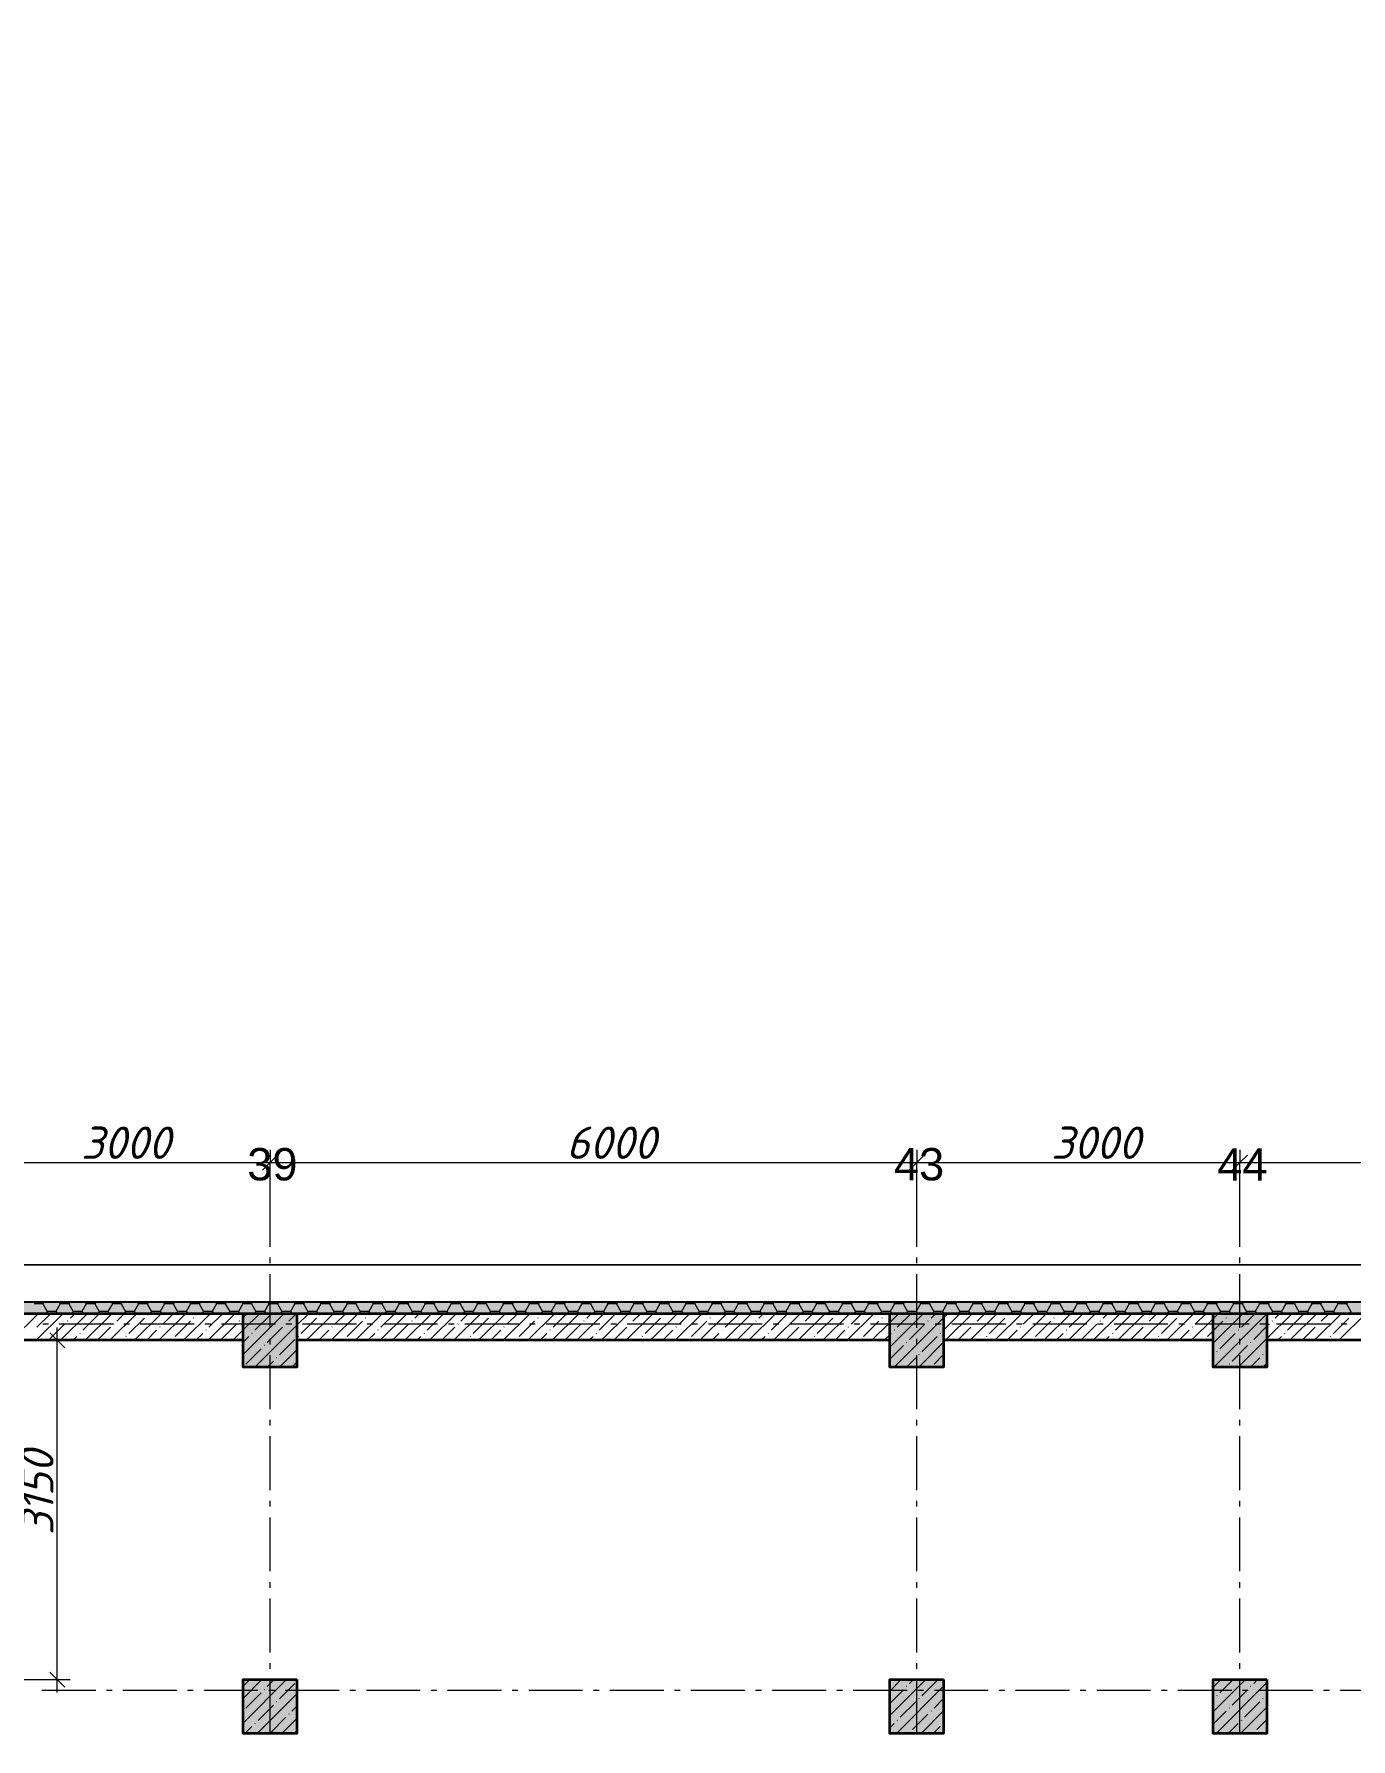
# Model space of a CAD drawing. Header units: millimetres. Extents: x -81576 to 1046824, y -248937 to 691537.
# Drawn here: x 150356 to 162573, y 543271 to 559096 of the extents above; entities that cross this region are included whole.
import ezdxf

# ---------------------------------------------------------------- set-up
doc = ezdxf.new("R2010")
doc.units = ezdxf.units.MM
doc.layers.add('PDF _Геометрия', color=7, linetype='Continuous', true_color=0x1d1d1d)
doc.layers.add('PDF _Сплошная заливка', color=7, linetype='Continuous', true_color=0xffffff)
doc.layers.add('PDF _Текст', color=7, linetype='Continuous')
doc.styles.add('PDF ArialMT', font='arial.ttf')
doc.styles.add('PDF ISOCPEUR Italic', font='isocpeui.ttf')

msp = doc.modelspace()

# ---------------------------------------------------------------- hatches: boundary and pattern name
at = {"layer": 'PDF _Сплошная заливка', "true_color": 0x636466, "transparency": 33554559}
for points in [[(173342.5, 547223.5), (173342.5, 547323.5), (122496.5, 547323.5), (122496.5, 547223.5)], [(173334.5, 547323.5), (173334.5, 547331.5), (122596.5, 547331.5), (122596.5, 547323.5)], [(152294.5, 546721.5), (152794.5, 546721.5), (152794.5, 547221.5), (152294.5, 547221.5)], [(158294.5, 546721.5), (158794.5, 546721.5), (158794.5, 547221.5), (158294.5, 547221.5)], [(161294.5, 546721.5), (161794.5, 546721.5), (161794.5, 547221.5), (161294.5, 547221.5)], [(152294.5, 543321.5), (152794.5, 543321.5), (152794.5, 543821.5), (152294.5, 543821.5)], [(158294.5, 543321.5), (158794.5, 543321.5), (158794.5, 543821.5), (158294.5, 543821.5)], [(161294.5, 543321.5), (161794.5, 543321.5), (161794.5, 543821.5), (161294.5, 543821.5)]]:
    msp.add_hatch(color=251, dxfattribs=at).paths.add_polyline_path(points)

# ---------------------------------------------------------------- linework, layer by layer
at = {"layer": 'PDF _Геометрия', "color": 7, "lineweight": 9}
msp.add_lwpolyline([(96004.5, 535380), (96004.5, 585971.6), (122994.5, 585971.6), (122994.5, 547671.5), (169194.5, 547671.5), (169194.5, 581171.6), (172944.5, 581171.6), (172944.5, 582548.4), (172944.5, 581171.6), (169194.5, 581171.6), (169194.5, 547671.5), (122994.5, 547671.5), (122994.5, 585971.6), (96004.5, 585971.6)], close=True, dxfattribs=at)
for points in [[(96492.5, 562848.6), (96492.5, 585473.6), (122496.5, 585473.6), (122496.5, 547331.5), (122496.5, 547221.5), (122494.5, 547221.5), (122494.5, 547223.5), (173334.5, 547223.5), (173444.5, 547223.5), (173444.5, 547221.5), (173442.5, 547221.5), (173442.5, 550136.5), (173442.5, 550246.5), (173444.5, 550246.5), (170404.5, 550246.5), (170396.5, 550246.5)], [(152544.5, 548740.5), (152544.5, 548620.5), (152614.5, 548690.5)], [(158544.5, 548740.5), (158544.5, 548620.5), (158614.5, 548690.5)], [(161544.5, 548740.5), (161544.5, 548620.5), (161614.5, 548690.5)], [(149544.5, 547838.8), (149544.5, 548299), (149544.5, 548620.5), (152544.5, 548620.5), (152474.5, 548550.5)], [(152544.5, 547838.8), (152544.5, 548299), (152544.5, 548620.5), (158544.5, 548620.5), (158474.5, 548550.5)], [(158544.5, 547838.8), (158544.5, 548299), (158544.5, 548620.5), (161544.5, 548620.5), (161474.5, 548550.5)], [(161544.5, 547838.8), (161544.5, 548299), (161544.5, 548620.5), (167544.5, 548620.5), (167474.5, 548550.5)], [(152544.5, 547685.8), (152544.5, 547738.8)], [(158544.5, 547685.8), (158544.5, 547738.8)], [(161544.5, 547685.8), (161544.5, 547738.8)], [(152544.5, 547085.8), (152544.5, 547585.8)], [(158544.5, 547085.8), (158544.5, 547585.8)], [(161544.5, 547085.8), (161544.5, 547585.8)], [(173342.5, 547223.5), (173342.5, 547221.5), (173334.5, 547221.5), (122494.5, 547221.5), (122494.5, 547323.5), (122496.5, 547323.5)], [(150488.2, 547121.5), (150435.3, 547121.5)], [(150570.2, 543701.5), (150570.2, 547091.5)], [(151088.2, 547121.5), (150588.2, 547121.5)], [(151241.1, 547121.5), (151188.2, 547121.5)], [(151841.1, 547121.5), (151341.1, 547121.5)], [(151994, 547121.5), (151941.1, 547121.5)], [(152594, 547121.5), (152094, 547121.5)], [(152747, 547121.5), (152694, 547121.5)], [(153347, 547121.5), (152847, 547121.5)], [(153499.9, 547121.5), (153447, 547121.5)], [(154099.9, 547121.5), (153599.9, 547121.5)], [(154252.8, 547121.5), (154199.9, 547121.5)], [(154852.8, 547121.5), (154352.8, 547121.5)], [(155005.7, 547121.5), (154952.8, 547121.5)], [(155605.7, 547121.5), (155105.7, 547121.5)], [(155758.6, 547121.5), (155705.7, 547121.5)], [(156358.6, 547121.5), (155858.6, 547121.5)], [(156511.5, 547121.5), (156458.6, 547121.5)], [(157111.5, 547121.5), (156611.5, 547121.5)], [(157264.5, 547121.5), (157211.5, 547121.5)], [(157864.5, 547121.5), (157364.5, 547121.5)], [(158017.4, 547121.5), (157964.5, 547121.5)], [(158617.4, 547121.5), (158117.4, 547121.5)], [(158770.3, 547121.5), (158717.4, 547121.5)], [(159370.3, 547121.5), (158870.3, 547121.5)], [(159523.2, 547121.5), (159470.3, 547121.5)], [(160123.2, 547121.5), (159623.2, 547121.5)], [(160276.1, 547121.5), (160223.2, 547121.5)], [(160876.1, 547121.5), (160376.1, 547121.5)], [(161029, 547121.5), (160976.1, 547121.5)], [(161629, 547121.5), (161129, 547121.5)], [(161782, 547121.5), (161729, 547121.5)], [(162382, 547121.5), (161882, 547121.5)], [(162534.9, 547121.5), (162482, 547121.5)], [(150471.2, 546971.5), (150570.2, 546971.5), (150690.2, 546971.5)], [(150500.2, 547041.5), (150570.2, 546971.5), (150640.2, 546901.5)], [(152544.5, 546932.9), (152544.5, 546985.8)], [(158544.5, 546932.9), (158544.5, 546985.8)], [(161544.5, 546932.9), (161544.5, 546985.8)], [(152544.5, 546332.9), (152544.5, 546832.9)], [(158544.5, 546332.9), (158544.5, 546832.9)], [(161544.5, 546332.9), (161544.5, 546832.9)], [(152544.5, 546180), (152544.5, 546232.9)], [(158544.5, 546180), (158544.5, 546232.9)], [(161544.5, 546180), (161544.5, 546232.9)], [(152544.5, 545580), (152544.5, 546080)], [(158544.5, 545580), (158544.5, 546080)], [(161544.5, 545580), (161544.5, 546080)], [(152544.5, 545427.1), (152544.5, 545480)], [(158544.5, 545427.1), (158544.5, 545480)], [(161544.5, 545427.1), (161544.5, 545480)], [(152544.5, 544827.1), (152544.5, 545327.1)], [(158544.5, 544827.1), (158544.5, 545327.1)], [(161544.5, 544827.1), (161544.5, 545327.1)], [(152544.5, 544674.2), (152544.5, 544727.1)], [(158544.5, 544674.2), (158544.5, 544727.1)], [(161544.5, 544674.2), (161544.5, 544727.1)], [(152544.5, 544074.2), (152544.5, 544574.2)], [(158544.5, 544074.2), (158544.5, 544574.2)], [(161544.5, 544074.2), (161544.5, 544574.2)], [(152544.5, 543921.3), (152544.5, 543974.2)], [(158544.5, 543921.3), (158544.5, 543974.2)], [(161544.5, 543921.3), (161544.5, 543974.2)], [(149794.5, 543821.5), (150570.2, 543821.5), (150690.2, 543821.5)], [(150500.2, 543891.5), (150570.2, 543821.5), (150640.2, 543751.5)], [(152544.5, 543321.3), (152544.5, 543821.3)], [(158544.5, 543321.3), (158544.5, 543821.3)], [(161544.5, 543321.3), (161544.5, 543821.3)], [(150927.1, 543721.5), (150427.1, 543721.5)], [(151080, 543721.5), (151027.1, 543721.5)], [(151680, 543721.5), (151180, 543721.5)], [(151832.9, 543721.5), (151780, 543721.5)], [(152432.9, 543721.5), (151932.9, 543721.5)], [(152585.8, 543721.5), (152532.9, 543721.5)], [(153185.8, 543721.5), (152685.8, 543721.5)], [(153338.8, 543721.5), (153285.8, 543721.5)], [(153938.8, 543721.5), (153438.8, 543721.5)], [(154091.7, 543721.5), (154038.8, 543721.5)], [(154691.7, 543721.5), (154191.7, 543721.5)], [(154844.6, 543721.5), (154791.7, 543721.5)], [(155444.6, 543721.5), (154944.6, 543721.5)], [(155597.5, 543721.5), (155544.6, 543721.5)], [(156197.5, 543721.5), (155697.5, 543721.5)], [(156350.4, 543721.5), (156297.5, 543721.5)], [(156950.4, 543721.5), (156450.4, 543721.5)], [(157103.3, 543721.5), (157050.4, 543721.5)], [(157703.3, 543721.5), (157203.3, 543721.5)], [(157856.3, 543721.5), (157803.3, 543721.5)], [(158456.3, 543721.5), (157956.3, 543721.5)], [(158609.2, 543721.5), (158556.3, 543721.5)], [(159209.2, 543721.5), (158709.2, 543721.5)], [(159362.1, 543721.5), (159309.2, 543721.5)], [(159962.1, 543721.5), (159462.1, 543721.5)], [(160115, 543721.5), (160062.1, 543721.5)], [(160715, 543721.5), (160215, 543721.5)], [(160867.9, 543721.5), (160815, 543721.5)], [(161467.9, 543721.5), (160967.9, 543721.5)], [(161620.8, 543721.5), (161567.9, 543721.5)], [(162220.8, 543721.5), (161720.8, 543721.5)], [(162373.8, 543721.5), (162320.8, 543721.5)], [(162973.8, 543721.5), (162473.8, 543721.5)]]:
    msp.add_lwpolyline(points, dxfattribs=at)
at = {"layer": 'PDF _Геометрия', "color": 7, "lineweight": 35}
for points in [[(124744.5, 546971.5), (124744.5, 547221.5), (119099.5, 547221.5), (108544.5, 547221.5), (104419.5, 547221.5), (103764.5, 547221.5), (103764.5, 546971.5), (104419.5, 546971.5), (108544.5, 546971.5), (119099.5, 546971.5), (124744.5, 546971.5), (122554.5, 546971.5), (122554.5, 547221.5), (173444.5, 547221.5), (173444.5, 550246.5), (170319.5, 550246.5), (170319.5, 550496.5), (173444.5, 550496.5), (173444.5, 556296.6), (170294.5, 556296.6)], [(152294.5, 546971.5), (149794.5, 546971.5)], [(158294.5, 546971.5), (152794.5, 546971.5)], [(161294.5, 546971.5), (158794.5, 546971.5)], [(167294.5, 546971.5), (161794.5, 546971.5)]]:
    msp.add_lwpolyline(points, dxfattribs=at)
at = {"layer": 'PDF _Геометрия', "color": 7, "lineweight": 13}
for points in [[(173334.5, 547323.5), (122596.5, 547323.5)], [(122604.5, 547331.5), (173334.5, 547331.5)]]:
    msp.add_lwpolyline(points, dxfattribs=at)
at = {"layer": 'PDF _Геометрия', "lineweight": 9}
for points in [[(150395.7, 547221.5), (150145.7, 546971.5)], [(150436.3, 547308.7), (150355.7, 547308.7)], [(150623.8, 547221.5), (150373.8, 546971.5)], [(150509.7, 547221.5), (150380.7, 547092.5)], [(150444.9, 547323.5), (150436.3, 547308.7)], [(150436.3, 547308.7), (150476.6, 547238.8)], [(150476.6, 547238.8), (150467.8, 547223.5)], [(150557.3, 547238.8), (150476.6, 547238.8)], [(150597.6, 547308.7), (150557.3, 547238.8)], [(150557.3, 547238.8), (150566.1, 547223.5)], [(150589, 547323.5), (150597.6, 547308.7)], [(150678.3, 547308.7), (150597.6, 547308.7)], [(150851.9, 547221.5), (150601.9, 546971.5)], [(150686.8, 547323.5), (150678.3, 547308.7)], [(150678.3, 547308.7), (150718.6, 547238.8)], [(150737.8, 547221.5), (150694.3, 547178.1)], [(150718.6, 547238.8), (150709.7, 547223.5)], [(150799.2, 547238.8), (150718.6, 547238.8)], [(150839.5, 547308.7), (150799.2, 547238.8)], [(150799.2, 547238.8), (150808, 547223.5)], [(151080, 547221.5), (150830, 546971.5)], [(150830.9, 547323.5), (150839.5, 547308.7)], [(150920.2, 547308.7), (150839.6, 547308.7)], [(150928.8, 547323.5), (150920.2, 547308.7)], [(150920.2, 547308.7), (150960.5, 547238.8)], [(150960.5, 547238.8), (150951.7, 547223.5)], [(151041.2, 547238.8), (150960.5, 547238.8)], [(151081.5, 547308.7), (151041.2, 547238.8)], [(151041.2, 547238.8), (151050, 547223.5)], [(151308.1, 547221.5), (151058.1, 546971.5)], [(151072.9, 547323.5), (151081.5, 547308.7)], [(151162.1, 547308.7), (151081.5, 547308.7)], [(151194, 547221.5), (151122, 547149.6)], [(151170.7, 547323.5), (151162.1, 547308.7)], [(151162.1, 547308.7), (151202.4, 547238.8)], [(151202.4, 547238.8), (151193.6, 547223.5)], [(151283.1, 547238.8), (151202.5, 547238.8)], [(151323.4, 547308.7), (151283.1, 547238.8)], [(151283.1, 547238.8), (151291.9, 547223.5)], [(151536.2, 547221.5), (151286.2, 546971.5)], [(151314.8, 547323.5), (151323.4, 547308.7)], [(151404.1, 547308.7), (151323.4, 547308.7)], [(151412.6, 547323.5), (151404.1, 547308.7)], [(151404.1, 547308.7), (151444.4, 547238.8)], [(151444.4, 547238.8), (151435.6, 547223.5)], [(151525, 547238.8), (151444.4, 547238.8)], [(151764.3, 547221.5), (151514.3, 546971.5)], [(151565.3, 547308.7), (151525, 547238.8)], [(151525, 547238.8), (151533.8, 547223.5)], [(151650.2, 547221.5), (151549.7, 547121.1)], [(151556.8, 547323.5), (151565.3, 547308.7)], [(151646, 547308.7), (151565.4, 547308.7)], [(151654.6, 547323.5), (151646, 547308.7)], [(151646, 547308.7), (151686.3, 547238.8)], [(151686.3, 547238.8), (151677.5, 547223.5)], [(151767, 547238.8), (151686.3, 547238.8)], [(151992.4, 547221.5), (151742.4, 546971.5)], [(151807.3, 547308.7), (151767, 547238.8)], [(151767, 547238.8), (151775.8, 547223.5)], [(151798.7, 547323.5), (151807.3, 547308.7)], [(151887.9, 547308.7), (151807.3, 547308.7)], [(151878.3, 547221.5), (151863.3, 547206.6)], [(151896.5, 547323.5), (151887.9, 547308.7)], [(151887.9, 547308.7), (151928.2, 547238.8)], [(151928.2, 547238.8), (151919.4, 547223.5)], [(152008.9, 547238.8), (151928.3, 547238.8)], [(152220.4, 547221.5), (151970.4, 546971.5)], [(152106.4, 547221.5), (151977.4, 547092.5)], [(152049.2, 547308.7), (152008.9, 547238.8)], [(152008.9, 547238.8), (152017.7, 547223.5)], [(152040.6, 547323.5), (152049.2, 547308.7)], [(152129.9, 547308.7), (152049.2, 547308.7)], [(152138.4, 547323.5), (152129.9, 547308.7)], [(152129.9, 547308.7), (152170.2, 547238.8)], [(152170.2, 547238.8), (152161.4, 547223.5)], [(152250.8, 547238.8), (152170.2, 547238.8)], [(152448.5, 547221.5), (152294.5, 547067.5), (152198.5, 546971.5)], [(152291.2, 547308.7), (152250.8, 547238.8)], [(152250.8, 547238.8), (152259.6, 547223.5)], [(152282.6, 547323.5), (152291.2, 547308.7)], [(152334.5, 547221.5), (152294.5, 547181.5), (152291, 547178.1)], [(152371.8, 547308.7), (152291.2, 547308.7)], [(152676.6, 547221.5), (152294.5, 546839.4)], [(152380.4, 547323.5), (152371.8, 547308.7)], [(152371.8, 547308.7), (152412.1, 547238.8)], [(152412.1, 547238.8), (152403.3, 547223.5)], [(152904.7, 547221.5), (152794.5, 547111.3), (152404.7, 546721.5)], [(152492.8, 547238.8), (152412.1, 547238.8)], [(152533.1, 547308.7), (152492.8, 547238.8)], [(152492.8, 547238.8), (152501.6, 547223.5)], [(152524.5, 547323.5), (152533.1, 547308.7)], [(152613.7, 547308.7), (152533.1, 547308.7)], [(152622.3, 547323.5), (152613.7, 547308.7)], [(152613.7, 547308.7), (152654.1, 547238.8)], [(152654.1, 547238.8), (152645.2, 547223.5)], [(152734.7, 547238.8), (152654.1, 547238.8)], [(152790.7, 547221.5), (152718.7, 547149.6)], [(152775, 547308.7), (152734.7, 547238.8)], [(152734.7, 547238.8), (152743.5, 547223.5)], [(152766.4, 547323.5), (152775, 547308.7)], [(152855.7, 547308.7), (152775, 547308.7)], [(152864.3, 547323.5), (152855.7, 547308.7)], [(152855.7, 547308.7), (152896, 547238.8)], [(153132.8, 547221.5), (152882.8, 546971.5)], [(152896, 547238.8), (152887.2, 547223.5)], [(152976.6, 547238.8), (152896, 547238.8)], [(153017, 547308.7), (152976.6, 547238.8)], [(152976.6, 547238.8), (152985.5, 547223.5)], [(153008.4, 547323.5), (153017, 547308.7)], [(153097.6, 547308.7), (153017, 547308.7)], [(153106.2, 547323.5), (153097.6, 547308.7)], [(153097.6, 547308.7), (153137.9, 547238.8)], [(153360.9, 547221.5), (153110.9, 546971.5)], [(153137.9, 547238.8), (153129.1, 547223.5)], [(153218.6, 547238.8), (153137.9, 547238.8)], [(153246.9, 547221.5), (153146.4, 547121.1)], [(153258.9, 547308.7), (153218.6, 547238.8)], [(153218.6, 547238.8), (153227.4, 547223.5)], [(153250.3, 547323.5), (153258.9, 547308.7)], [(153339.5, 547308.7), (153258.9, 547308.7)], [(153589, 547221.5), (153339, 546971.5)], [(153348.1, 547323.5), (153339.5, 547308.7)], [(153339.5, 547308.7), (153379.9, 547238.8)], [(153379.9, 547238.8), (153371, 547223.5)], [(153460.5, 547238.8), (153379.9, 547238.8)], [(153475, 547221.5), (153460, 547206.6)], [(153500.8, 547308.7), (153460.5, 547238.8)], [(153460.5, 547238.8), (153469.3, 547223.5)], [(153492.2, 547323.5), (153500.8, 547308.7)], [(153581.5, 547308.7), (153500.8, 547308.7)], [(153817.1, 547221.5), (153567.1, 546971.5)], [(153703.1, 547221.5), (153574.1, 547092.5)], [(153590.1, 547323.5), (153581.5, 547308.7)], [(153581.5, 547308.7), (153621.8, 547238.8)], [(153621.8, 547238.8), (153613, 547223.5)], [(153702.5, 547238.8), (153621.8, 547238.8)], [(153742.8, 547308.7), (153702.4, 547238.8)], [(153702.4, 547238.8), (153711.3, 547223.5)], [(153734.2, 547323.5), (153742.8, 547308.7)], [(153823.4, 547308.7), (153742.8, 547308.7)], [(154045.2, 547221.5), (153795.2, 546971.5)], [(153832, 547323.5), (153823.4, 547308.7)], [(153823.4, 547308.7), (153863.7, 547238.8)], [(153863.7, 547238.8), (153854.9, 547223.5)], [(153944.4, 547238.8), (153863.7, 547238.8)], [(153931.2, 547221.5), (153887.7, 547178.1)], [(153984.7, 547308.7), (153944.4, 547238.8)], [(153944.4, 547238.8), (153953.2, 547223.5)], [(153976.1, 547323.5), (153984.7, 547308.7)], [(154065.4, 547308.7), (153984.7, 547308.7)], [(154273.3, 547221.5), (154023.3, 546971.5)], [(154073.9, 547323.5), (154065.3, 547308.7)], [(154065.3, 547308.7), (154105.7, 547238.8)], [(154105.7, 547238.8), (154096.8, 547223.5)], [(154186.3, 547238.8), (154105.7, 547238.8)], [(154226.6, 547308.7), (154186.3, 547238.8)], [(154186.3, 547238.8), (154195.1, 547223.5)], [(154218, 547323.5), (154226.6, 547308.7)], [(154307.3, 547308.7), (154226.6, 547308.7)], [(154501.4, 547221.5), (154251.4, 546971.5)], [(154315.9, 547323.5), (154307.3, 547308.7)], [(154307.3, 547308.7), (154347.6, 547238.8)], [(154387.4, 547221.5), (154315.4, 547149.6)], [(154347.6, 547238.8), (154338.8, 547223.5)], [(154428.3, 547238.8), (154347.6, 547238.8)], [(154468.6, 547308.7), (154428.2, 547238.8)], [(154428.2, 547238.8), (154437.1, 547223.5)], [(154460, 547323.5), (154468.6, 547308.7)], [(154549.2, 547308.7), (154468.6, 547308.7)], [(154729.5, 547221.5), (154479.5, 546971.5)], [(154557.8, 547323.5), (154549.2, 547308.7)], [(154549.2, 547308.7), (154589.5, 547238.8)], [(154589.5, 547238.8), (154580.7, 547223.5)], [(154670.2, 547238.8), (154589.5, 547238.8)], [(154710.5, 547308.7), (154670.2, 547238.8)], [(154670.2, 547238.8), (154679, 547223.5)], [(154701.9, 547323.5), (154710.5, 547308.7)], [(154957.6, 547221.5), (154707.6, 546971.5)], [(154791.2, 547308.7), (154710.5, 547308.7)], [(154843.6, 547221.5), (154743.1, 547121.1)], [(154799.7, 547323.5), (154791.1, 547308.7)], [(154791.1, 547308.7), (154831.5, 547238.8)], [(154831.5, 547238.8), (154822.6, 547223.5)], [(154912.1, 547238.8), (154831.5, 547238.8)], [(154952.4, 547308.7), (154912.1, 547238.8)], [(154912.1, 547238.8), (154920.9, 547223.5)], [(155185.7, 547221.5), (154935.7, 546971.5)], [(154943.8, 547323.5), (154952.4, 547308.7)], [(155033.1, 547308.7), (154952.4, 547308.7)], [(155041.7, 547323.5), (155033.1, 547308.7)], [(155033.1, 547308.7), (155073.4, 547238.8)], [(155071.7, 547221.5), (155056.7, 547206.6)], [(155073.4, 547238.8), (155064.6, 547223.5)], [(155154.1, 547238.8), (155073.4, 547238.8)], [(155154, 547238.8), (155162.9, 547223.5)], [(155194.4, 547308.7), (155154.1, 547238.8)], [(155413.8, 547221.5), (155163.8, 546971.5)], [(155299.8, 547221.5), (155170.8, 547092.5)], [(155185.8, 547323.5), (155194.4, 547308.7)], [(155275, 547308.7), (155194.4, 547308.7)], [(155283.6, 547323.5), (155275, 547308.7)], [(155275, 547308.7), (155315.3, 547238.8)], [(155315.3, 547238.8), (155306.5, 547223.5)], [(155396, 547238.8), (155315.4, 547238.8)], [(155641.9, 547221.5), (155391.9, 546971.5)], [(155436.3, 547308.7), (155396, 547238.8)], [(155396, 547238.8), (155404.8, 547223.5)], [(155427.7, 547323.5), (155436.3, 547308.7)], [(155517, 547308.7), (155436.3, 547308.7)], [(155527.9, 547221.5), (155484.4, 547178.1)], [(155525.5, 547323.5), (155517, 547308.7)], [(155517, 547308.7), (155557.3, 547238.8)], [(155557.3, 547238.8), (155548.5, 547223.5)], [(155637.9, 547238.8), (155557.3, 547238.8)], [(155870, 547221.5), (155620, 546971.5)], [(155678.2, 547308.7), (155637.9, 547238.8)], [(155637.9, 547238.8), (155646.7, 547223.5)], [(155669.6, 547323.5), (155678.2, 547308.7)], [(155758.9, 547308.7), (155678.3, 547308.7)], [(155767.5, 547323.5), (155758.9, 547308.7)], [(155758.9, 547308.7), (155799.2, 547238.8)], [(155799.2, 547238.8), (155790.4, 547223.5)], [(155879.9, 547238.8), (155799.2, 547238.8)], [(156098.1, 547221.5), (155848.1, 546971.5)], [(155920.2, 547308.7), (155879.9, 547238.8)], [(155879.9, 547238.8), (155888.7, 547223.5)], [(155911.6, 547323.5), (155920.2, 547308.7)], [(155984.1, 547221.5), (155912.1, 547149.6)], [(156000.8, 547308.7), (155920.2, 547308.7)], [(156009.4, 547323.5), (156000.8, 547308.7)], [(156000.8, 547308.7), (156041.1, 547238.8)], [(156041.1, 547238.8), (156032.3, 547223.5)], [(156121.8, 547238.8), (156041.2, 547238.8)], [(156326.2, 547221.5), (156076.2, 546971.5)], [(156162.1, 547308.7), (156121.8, 547238.8)], [(156121.8, 547238.8), (156130.6, 547223.5)], [(156153.5, 547323.5), (156162.1, 547308.7)], [(156242.8, 547308.7), (156162.1, 547308.7)], [(156251.3, 547323.5), (156242.8, 547308.7)], [(156242.8, 547308.7), (156283.1, 547238.8)], [(156283.1, 547238.8), (156274.3, 547223.5)], [(156363.7, 547238.8), (156283.1, 547238.8)], [(156554.3, 547221.5), (156304.3, 546971.5)], [(156440.3, 547221.5), (156339.8, 547121.1)], [(156404, 547308.7), (156363.7, 547238.8)], [(156363.7, 547238.8), (156372.5, 547223.5)], [(156395.5, 547323.5), (156404, 547308.7)], [(156484.7, 547308.7), (156404.1, 547308.7)], [(156493.3, 547323.5), (156484.7, 547308.7)], [(156484.7, 547308.7), (156525, 547238.8)], [(156525, 547238.8), (156516.2, 547223.5)], [(156605.7, 547238.8), (156525, 547238.8)], [(156782.4, 547221.5), (156532.4, 546971.5)], [(156646, 547308.7), (156605.7, 547238.8)], [(156605.7, 547238.8), (156614.5, 547223.5)], [(156637.4, 547323.5), (156646, 547308.7)], [(156726.6, 547308.7), (156646, 547308.7)], [(156668.4, 547221.5), (156653.4, 547206.6)], [(156735.2, 547323.5), (156726.6, 547308.7)], [(156726.6, 547308.7), (156767, 547238.8)], [(156767, 547238.8), (156758.1, 547223.5)], [(157010.5, 547221.5), (156760.5, 546971.5)], [(156847.6, 547238.8), (156767, 547238.8)], [(156896.5, 547221.5), (156767.5, 547092.5)], [(156887.9, 547308.7), (156847.6, 547238.8)], [(156847.6, 547238.8), (156856.4, 547223.5)], [(156879.3, 547323.5), (156887.9, 547308.7)], [(156968.6, 547308.7), (156887.9, 547308.7)], [(156977.2, 547323.5), (156968.6, 547308.7)], [(156968.6, 547308.7), (157008.9, 547238.8)], [(157238.6, 547221.5), (156988.6, 546971.5)], [(157008.9, 547238.8), (157000.1, 547223.5)], [(157089.5, 547238.8), (157008.9, 547238.8)], [(157124.6, 547221.5), (157081.1, 547178.1)], [(157129.9, 547308.7), (157089.5, 547238.8)], [(157089.5, 547238.8), (157098.3, 547223.5)], [(157121.3, 547323.5), (157129.9, 547308.7)], [(157210.5, 547308.7), (157129.9, 547308.7)], [(157219.1, 547323.5), (157210.5, 547308.7)], [(157210.5, 547308.7), (157250.8, 547238.8)], [(157466.7, 547221.5), (157216.7, 546971.5)], [(157250.8, 547238.8), (157242, 547223.5)], [(157331.5, 547238.8), (157250.8, 547238.8)], [(157371.8, 547308.7), (157331.5, 547238.8)], [(157331.5, 547238.8), (157340.3, 547223.5)], [(157363.2, 547323.5), (157371.8, 547308.7)], [(157452.4, 547308.7), (157371.8, 547308.7)], [(157694.8, 547221.5), (157444.8, 546971.5)], [(157461, 547323.5), (157452.4, 547308.7)], [(157452.4, 547308.7), (157492.8, 547238.8)], [(157492.8, 547238.8), (157483.9, 547223.5)], [(157573.4, 547238.8), (157492.8, 547238.8)], [(157580.8, 547221.5), (157508.8, 547149.6)], [(157613.7, 547308.7), (157573.4, 547238.8)], [(157573.4, 547238.8), (157582.2, 547223.5)], [(157605.1, 547323.5), (157613.7, 547308.7)], [(157694.4, 547308.7), (157613.7, 547308.7)], [(157922.9, 547221.5), (157672.9, 546971.5)], [(157703, 547323.5), (157694.4, 547308.7)], [(157694.4, 547308.7), (157734.7, 547238.8)], [(157734.7, 547238.8), (157725.9, 547223.5)], [(157815.3, 547238.8), (157734.7, 547238.8)], [(157855.7, 547308.7), (157815.3, 547238.8)], [(157815.3, 547238.8), (157824.2, 547223.5)], [(157847.1, 547323.5), (157855.7, 547308.7)], [(157936.3, 547308.7), (157855.7, 547308.7)], [(158151, 547221.5), (157901, 546971.5)], [(157944.9, 547323.5), (157936.3, 547308.7)], [(157936.3, 547308.7), (157976.6, 547238.8)], [(158037, 547221.5), (157936.5, 547121.1)], [(157976.6, 547238.8), (157967.8, 547223.5)], [(158057.3, 547238.8), (157976.6, 547238.8)], [(158097.6, 547308.7), (158057.3, 547238.8)], [(158057.3, 547238.8), (158066.1, 547223.5)], [(158089, 547323.5), (158097.6, 547308.7)], [(158178.3, 547308.7), (158097.6, 547308.7)], [(158379.1, 547221.5), (158294.5, 547136.9), (158129.1, 546971.5)], [(158186.8, 547323.5), (158178.2, 547308.7)], [(158178.2, 547308.7), (158218.6, 547238.8)], [(158218.6, 547238.8), (158209.7, 547223.5)], [(158299.2, 547238.8), (158218.6, 547238.8)], [(158265.1, 547221.5), (158250.1, 547206.6)], [(158607.2, 547221.5), (158294.5, 546908.8)], [(158339.5, 547308.7), (158299.2, 547238.8)], [(158299.2, 547238.8), (158308, 547223.5)], [(158330.9, 547323.5), (158339.5, 547308.7)], [(158835.3, 547221.5), (158794.5, 547180.7), (158335.3, 546721.5)], [(158420.2, 547308.7), (158339.5, 547308.7)], [(158493.2, 547221.5), (158364.2, 547092.5)], [(158428.8, 547323.5), (158420.2, 547308.7)], [(158420.2, 547308.7), (158460.5, 547238.8)], [(158460.5, 547238.8), (158451.7, 547223.5)], [(158541.2, 547238.8), (158460.5, 547238.8)], [(158581.5, 547308.7), (158541.1, 547238.8)], [(158541.1, 547238.8), (158550, 547223.5)], [(158572.9, 547323.5), (158581.5, 547308.7)], [(158662.1, 547308.7), (158581.5, 547308.7)], [(158670.7, 547323.5), (158662.1, 547308.7)], [(158662.1, 547308.7), (158702.4, 547238.8)], [(158721.3, 547221.5), (158677.8, 547178.1)], [(158702.4, 547238.8), (158693.6, 547223.5)], [(158783.1, 547238.8), (158702.4, 547238.8)], [(158823.4, 547308.7), (158783.1, 547238.8)], [(158783.1, 547238.8), (158791.9, 547223.5)], [(159063.4, 547221.5), (158813.4, 546971.5)], [(158814.8, 547323.5), (158823.4, 547308.7)], [(158904.1, 547308.7), (158823.4, 547308.7)], [(158912.6, 547323.5), (158904, 547308.7)], [(158904, 547308.7), (158944.4, 547238.8)], [(158944.4, 547238.8), (158935.5, 547223.5)], [(159025, 547238.8), (158944.4, 547238.8)], [(159065.3, 547308.7), (159025, 547238.8)], [(159025, 547238.8), (159033.8, 547223.5)], [(159291.5, 547221.5), (159041.5, 546971.5)], [(159056.7, 547323.5), (159065.3, 547308.7)], [(159146, 547308.7), (159065.3, 547308.7)], [(159177.5, 547221.5), (159105.5, 547149.6)], [(159154.6, 547323.5), (159146, 547308.7)], [(159146, 547308.7), (159186.3, 547238.8)], [(159186.3, 547238.8), (159177.5, 547223.5)], [(159267, 547238.8), (159186.3, 547238.8)], [(159307.3, 547308.7), (159266.9, 547238.8)], [(159266.9, 547238.8), (159275.8, 547223.5)], [(159519.6, 547221.5), (159269.6, 546971.5)], [(159298.7, 547323.5), (159307.3, 547308.7)], [(159387.9, 547308.7), (159307.3, 547308.7)], [(159396.5, 547323.5), (159387.9, 547308.7)], [(159387.9, 547308.7), (159428.2, 547238.8)], [(159428.2, 547238.8), (159419.4, 547223.5)], [(159508.9, 547238.8), (159428.2, 547238.8)], [(159747.7, 547221.5), (159497.7, 546971.5)], [(159549.2, 547308.7), (159508.9, 547238.8)], [(159508.9, 547238.8), (159517.7, 547223.5)], [(159633.7, 547221.5), (159533.2, 547121.1)], [(159540.6, 547323.5), (159549.2, 547308.7)], [(159629.9, 547308.7), (159549.2, 547308.7)], [(159629.8, 547308.7), (159670.2, 547238.8)], [(159638.4, 547323.5), (159629.9, 547308.7)], [(159670.2, 547238.8), (159661.3, 547223.5)], [(159750.8, 547238.8), (159670.2, 547238.8)], [(159975.8, 547221.5), (159725.8, 546971.5)], [(159791.1, 547308.7), (159750.8, 547238.8)], [(159750.8, 547238.8), (159759.6, 547223.5)], [(159782.5, 547323.5), (159791.1, 547308.7)], [(159871.8, 547308.7), (159791.2, 547308.7)], [(159861.8, 547221.5), (159846.8, 547206.6)], [(159880.4, 547323.5), (159871.8, 547308.7)], [(159871.8, 547308.7), (159912.1, 547238.8)], [(159912.1, 547238.8), (159903.3, 547223.5)], [(159992.8, 547238.8), (159912.1, 547238.8)], [(160203.9, 547221.5), (159953.9, 546971.5)], [(160089.9, 547221.5), (159960.8, 547092.5)], [(160033.1, 547308.7), (159992.8, 547238.8)], [(159992.8, 547238.8), (160001.6, 547223.5)], [(160024.5, 547323.5), (160033.1, 547308.7)], [(160113.7, 547308.7), (160033.1, 547308.7)], [(160122.3, 547323.5), (160113.7, 547308.7)], [(160113.7, 547308.7), (160154, 547238.8)], [(160154, 547238.8), (160145.2, 547223.5)], [(160234.7, 547238.8), (160154.1, 547238.8)], [(160432, 547221.5), (160182, 546971.5)], [(160275, 547308.7), (160234.7, 547238.8)], [(160234.7, 547238.8), (160243.5, 547223.5)], [(160266.4, 547323.5), (160275, 547308.7)], [(160318, 547221.5), (160274.5, 547178.1)], [(160355.7, 547308.7), (160275, 547308.7)], [(160364.2, 547323.5), (160355.7, 547308.7)], [(160355.7, 547308.7), (160396, 547238.8)], [(160396, 547238.8), (160387.2, 547223.5)], [(160476.6, 547238.8), (160396, 547238.8)], [(160660.1, 547221.5), (160410.1, 546971.5)], [(160516.9, 547308.7), (160476.6, 547238.8)], [(160476.6, 547238.8), (160485.4, 547223.5)], [(160508.4, 547323.5), (160516.9, 547308.7)], [(160597.6, 547308.7), (160517, 547308.7)], [(160606.2, 547323.5), (160597.6, 547308.7)], [(160597.6, 547308.7), (160637.9, 547238.8)], [(160637.9, 547238.8), (160629.1, 547223.5)], [(160718.6, 547238.8), (160637.9, 547238.8)], [(160888.2, 547221.5), (160638.2, 546971.5)], [(160774.1, 547221.5), (160702.2, 547149.6)], [(160758.9, 547308.7), (160718.6, 547238.8)], [(160718.6, 547238.8), (160727.4, 547223.5)], [(160750.3, 547323.5), (160758.9, 547308.7)], [(160839.5, 547308.7), (160758.9, 547308.7)], [(160848.1, 547323.5), (160839.5, 547308.7)], [(160839.5, 547308.7), (160879.8, 547238.8)], [(161116.3, 547221.5), (160866.3, 546971.5)], [(160879.8, 547238.8), (160871, 547223.5)], [(160960.5, 547238.8), (160879.9, 547238.8)], [(161000.8, 547308.7), (160960.5, 547238.8)], [(160960.5, 547238.8), (160969.3, 547223.5)], [(160992.2, 547323.5), (161000.8, 547308.7)], [(161081.5, 547308.7), (161000.8, 547308.7)], [(161090, 547323.5), (161081.5, 547308.7)], [(161081.5, 547308.7), (161121.8, 547238.8)], [(161344.4, 547221.5), (161294.5, 547171.7), (161094.4, 546971.5)], [(161121.8, 547238.8), (161113, 547223.5)], [(161202.4, 547238.8), (161121.8, 547238.8)], [(161230.3, 547221.5), (161129.9, 547121.1)], [(161242.8, 547308.7), (161202.4, 547238.8)], [(161202.4, 547238.8), (161211.2, 547223.5)], [(161234.2, 547323.5), (161242.7, 547308.7)], [(161323.4, 547308.7), (161242.8, 547308.7)], [(161572.5, 547221.5), (161294.5, 546943.6)], [(161800.6, 547221.5), (161794.5, 547215.5), (161300.6, 546721.5)], [(161332, 547323.5), (161323.4, 547308.7)], [(161323.4, 547308.7), (161363.7, 547238.8)], [(161363.7, 547238.8), (161354.9, 547223.5)], [(161444.4, 547238.8), (161363.7, 547238.8)], [(161458.4, 547221.5), (161443.5, 547206.6)], [(161484.7, 547308.7), (161444.4, 547238.8)], [(161444.4, 547238.8), (161453.2, 547223.5)], [(161476.1, 547323.5), (161484.7, 547308.7)], [(161565.3, 547308.7), (161484.7, 547308.7)], [(162028.7, 547221.5), (161794.5, 546987.4), (161528.7, 546721.5)], [(161686.5, 547221.5), (161557.5, 547092.5)], [(161573.9, 547323.5), (161565.3, 547308.7)], [(161565.3, 547308.7), (161605.7, 547238.8)], [(161605.7, 547238.8), (161596.8, 547223.5)], [(161686.3, 547238.8), (161605.7, 547238.8)], [(161726.6, 547308.7), (161686.3, 547238.8)], [(161686.3, 547238.8), (161695.1, 547223.5)], [(161718, 547323.5), (161726.6, 547308.7)], [(161807.3, 547308.7), (161726.6, 547308.7)], [(161815.9, 547323.5), (161807.3, 547308.7)], [(161807.3, 547308.7), (161847.6, 547238.8)], [(161847.6, 547238.8), (161838.8, 547223.5)], [(161928.2, 547238.8), (161847.6, 547238.8)], [(161914.6, 547221.5), (161871.2, 547178.1)], [(161968.6, 547308.7), (161928.2, 547238.8)], [(161928.2, 547238.8), (161937.1, 547223.5)], [(161960, 547323.5), (161968.6, 547308.7)], [(162049.2, 547308.7), (161968.6, 547308.7)], [(162256.8, 547221.5), (162006.8, 546971.5)], [(162057.8, 547323.5), (162049.2, 547308.7)], [(162049.2, 547308.7), (162089.5, 547238.8)], [(162089.5, 547238.8), (162080.7, 547223.5)], [(162170.2, 547238.8), (162089.5, 547238.8)], [(162210.5, 547308.7), (162170.2, 547238.8)], [(162170.2, 547238.8), (162179, 547223.5)], [(162201.9, 547323.5), (162210.5, 547308.7)], [(162291.1, 547308.7), (162210.5, 547308.7)], [(162484.9, 547221.5), (162234.9, 546971.5)], [(162299.7, 547323.5), (162291.1, 547308.7)], [(162291.1, 547308.7), (162331.5, 547238.8)], [(162370.8, 547221.5), (162298.9, 547149.6)], [(162331.5, 547238.8), (162322.6, 547223.5)], [(162412.1, 547238.8), (162331.5, 547238.8)], [(162452.4, 547308.7), (162412.1, 547238.8)], [(162412.1, 547238.8), (162420.9, 547223.5)], [(162443.8, 547323.5), (162452.4, 547308.7)], [(162533.1, 547308.7), (162452.4, 547308.7)], [(162713, 547221.5), (162463, 546971.5)], [(162541.7, 547323.5), (162533.1, 547308.7)], [(162533.1, 547308.7), (162573.4, 547238.8)], [(162573.4, 547238.8), (162564.6, 547223.5)], [(150637.3, 547121.1), (150494.8, 546978.5)], [(150668.2, 547151.9), (150665.8, 547149.6)], [(150951, 547206.6), (150808.4, 547064)], [(151065, 547092.5), (150944, 546971.5)], [(151095.9, 547123.4), (151093.5, 547121.1)], [(151378.6, 547178.1), (151236.1, 547035.5)], [(151492.7, 547064), (151400.2, 546971.5)], [(151409.5, 547209), (151407.1, 547206.6)], [(151523.6, 547094.9), (151521.2, 547092.5)], [(151806.3, 547149.6), (151663.8, 547007)], [(151837.2, 547180.5), (151834.8, 547178.1)], [(151951.3, 547066.4), (151948.9, 547064)], [(152234, 547121.1), (152091.4, 546978.5)], [(152264.9, 547151.9), (152262.5, 547149.6)], [(152547.6, 547206.6), (152405.1, 547064)], [(152661.7, 547092.5), (152519.1, 546950)], [(152692.6, 547123.4), (152690.2, 547121.1)], [(152975.3, 547178.1), (152832.8, 547035.5)], [(153089.4, 547064), (152996.9, 546971.5)], [(153006.2, 547209), (153003.8, 547206.6)], [(153120.3, 547094.9), (153117.9, 547092.5)], [(153403, 547149.6), (153260.5, 547007)], [(153433.9, 547180.5), (153431.5, 547178.1)], [(153547.9, 547066.4), (153545.6, 547064)], [(153830.7, 547121.1), (153688.1, 546978.5)], [(153861.6, 547151.9), (153859.2, 547149.6)], [(154144.3, 547206.6), (154001.8, 547064)], [(154258.4, 547092.5), (154137.4, 546971.5)], [(154289.3, 547123.4), (154286.9, 547121.1)], [(154572, 547178.1), (154429.5, 547035.5)], [(154686.1, 547064), (154593.6, 546971.5)], [(154602.9, 547209), (154600.5, 547206.6)], [(154717, 547094.9), (154714.6, 547092.5)], [(154999.7, 547149.6), (154857.1, 547007)], [(155030.6, 547180.5), (155028.2, 547178.1)], [(155144.6, 547066.4), (155142.3, 547064)], [(155427.4, 547121.1), (155284.8, 546978.5)], [(155458.3, 547151.9), (155455.9, 547149.6)], [(155741, 547206.6), (155598.5, 547064)], [(155855.1, 547092.5), (155734.1, 546971.5)], [(155886, 547123.4), (155883.6, 547121.1)], [(156168.7, 547178.1), (156026.1, 547035.5)], [(156282.8, 547064), (156190.3, 546971.5)], [(156199.6, 547209), (156197.2, 547206.6)], [(156313.6, 547094.9), (156311.3, 547092.5)], [(156596.4, 547149.6), (156453.8, 547007)], [(156627.3, 547180.5), (156624.9, 547178.1)], [(156741.3, 547066.4), (156739, 547064)], [(157024.1, 547121.1), (156881.5, 546978.5)], [(157055, 547151.9), (157052.6, 547149.6)], [(157337.7, 547206.6), (157195.2, 547064)], [(157451.8, 547092.5), (157330.8, 546971.5)], [(157482.6, 547123.4), (157480.3, 547121.1)], [(157765.4, 547178.1), (157622.8, 547035.5)], [(157879.4, 547064), (157787, 546971.5)], [(157796.3, 547209), (157793.9, 547206.6)], [(157910.3, 547094.9), (157908, 547092.5)], [(158193.1, 547149.6), (158050.5, 547007)], [(158224, 547180.5), (158221.6, 547178.1)], [(158338, 547066.4), (158335.6, 547064)], [(158620.8, 547121.1), (158478.2, 546978.5)], [(158651.7, 547151.9), (158649.3, 547149.6)], [(158934.4, 547206.6), (158794.5, 547066.7), (158791.8, 547064)], [(159048.5, 547092.5), (158927.5, 546971.5)], [(159079.3, 547123.4), (159077, 547121.1)], [(159362.1, 547178.1), (159219.5, 547035.5)], [(159476.1, 547064), (159383.7, 546971.5)], [(159393, 547209), (159390.6, 547206.6)], [(159507, 547094.9), (159504.7, 547092.5)], [(159789.8, 547149.6), (159647.2, 547007)], [(159820.7, 547180.5), (159818.3, 547178.1)], [(159934.7, 547066.4), (159932.3, 547064)], [(160217.5, 547121.1), (160074.9, 546978.5)], [(160248.3, 547151.9), (160246, 547149.6)], [(160531.1, 547206.6), (160388.5, 547064)], [(160645.1, 547092.5), (160524.1, 546971.5)], [(160676, 547123.4), (160673.7, 547121.1)], [(160958.8, 547178.1), (160816.2, 547035.5)], [(161072.8, 547064), (160980.3, 546971.5)], [(160989.7, 547209), (160987.3, 547206.6)], [(161103.7, 547094.9), (161101.3, 547092.5)], [(161386.5, 547149.6), (161294.5, 547057.6), (161243.9, 547007)], [(161417.3, 547180.5), (161415, 547178.1)], [(161531.4, 547066.4), (161529, 547064)], [(161814.2, 547121.1), (161794.5, 547101.4), (161671.6, 546978.5)], [(161845, 547151.9), (161842.7, 547149.6)], [(162127.8, 547206.6), (161985.2, 547064)], [(162241.8, 547092.5), (162120.8, 546971.5)], [(162272.7, 547123.4), (162270.3, 547121.1)], [(162555.5, 547178.1), (162412.9, 547035.5)], [(150751.4, 547007), (150715.9, 546971.5)], [(150782.2, 547037.9), (150779.9, 547035.5)], [(151179.1, 546978.5), (151172.1, 546971.5)], [(151209.9, 547009.4), (151207.6, 547007)], [(151637.6, 546980.9), (151635.2, 546978.5)], [(151920.4, 547035.5), (151856.4, 546971.5)], [(152348.1, 547007), (152294.5, 546953.4)], [(152378.9, 547037.9), (152376.6, 547035.5)], [(152493, 546923.8), (152490.6, 546921.5)], [(152775.7, 546978.5), (152633.2, 546835.9)], [(152806.6, 547009.4), (152804.3, 547007)], [(153234.3, 546980.9), (153231.9, 546978.5)], [(153517.1, 547035.5), (153453.1, 546971.5)], [(153944.7, 547007), (153909.3, 546971.5)], [(153975.6, 547037.9), (153973.3, 547035.5)], [(154372.4, 546978.5), (154365.5, 546971.5)], [(154403.3, 547009.4), (154400.9, 547007)], [(154831, 546980.9), (154828.6, 546978.5)], [(155113.8, 547035.5), (155049.8, 546971.5)], [(155541.4, 547007), (155506, 546971.5)], [(155572.3, 547037.9), (155570, 547035.5)], [(155969.1, 546978.5), (155962.2, 546971.5)], [(156000, 547009.4), (155997.6, 547007)], [(156427.7, 546980.9), (156425.3, 546978.5)], [(156710.4, 547035.5), (156646.5, 546971.5)], [(157138.1, 547007), (157102.7, 546971.5)], [(157169, 547037.9), (157166.6, 547035.5)], [(157565.8, 546978.5), (157558.9, 546971.5)], [(157596.7, 547009.4), (157594.3, 547007)], [(158024.4, 546980.9), (158022, 546978.5)], [(158307.1, 547035.5), (158294.5, 547022.9), (158243.2, 546971.5)], [(158421.2, 546921.5), (158294.5, 546794.8)], [(158452.1, 546952.4), (158449.7, 546950)], [(158794.5, 546952.6), (158563.4, 546721.5)], [(158734.8, 547007), (158592.3, 546864.4)], [(158765.7, 547037.9), (158763.3, 547035.5)], [(159162.5, 546978.5), (159155.6, 546971.5)], [(159193.4, 547009.4), (159191, 547007)], [(159621.1, 546980.9), (159618.7, 546978.5)], [(159903.8, 547035.5), (159839.9, 546971.5)], [(160331.5, 547007), (160296, 546971.5)], [(160362.4, 547037.9), (160360, 547035.5)], [(160759.2, 546978.5), (160752.2, 546971.5)], [(160790.1, 547009.4), (160787.7, 547007)], [(161217.8, 546980.9), (161215.4, 546978.5)], [(161500.5, 547035.5), (161358, 546893)], [(161614.6, 546921.5), (161472, 546778.9)], [(161645.4, 546952.4), (161643.1, 546950)], [(161928.2, 547007), (161892.7, 546971.5)], [(161959.1, 547037.9), (161956.7, 547035.5)], [(162355.9, 546978.5), (162348.9, 546971.5)], [(162386.8, 547009.4), (162384.4, 547007)], [(152462.1, 546893), (152319.5, 546750.4)], [(152576.2, 546778.9), (152518.8, 546721.5)], [(152607, 546809.8), (152604.7, 546807.4)], [(152794.5, 546883.2), (152632.8, 546721.5)], [(152794.5, 546769.1), (152747.2, 546721.9)], [(158535.2, 546807.4), (158449.4, 546721.5)], [(158566.1, 546838.3), (158563.7, 546835.9)], [(158794.5, 546838.6), (158706.3, 546750.4)], [(161300.9, 546835.9), (161294.5, 546829.5)], [(161331.8, 546866.8), (161329.4, 546864.4)], [(161445.9, 546752.8), (161443.5, 546750.4)], [(161728.6, 546807.4), (161642.7, 546721.5)], [(161794.5, 546759.3), (161756.8, 546721.5)], [(161759.5, 546838.3), (161757.1, 546835.9)], [(161794.5, 546873.3), (161785.6, 546864.4)], [(158680.2, 546724.3), (158677.8, 546721.9)], [(158794.5, 546724.5), (158791.5, 546721.5)], [(161415, 546721.9), (161414.6, 546721.5)], [(152470, 543821.5), (152294.5, 543646)], [(152698.1, 543821.5), (152294.5, 543417.9)], [(152348.1, 543813.6), (152294.5, 543760.1)], [(152584.1, 543821.5), (152519.1, 543756.6)], [(152775.7, 543785.1), (152633.2, 543642.6)], [(158400.6, 543821.5), (158294.5, 543715.5)], [(158628.7, 543821.5), (158294.5, 543487.4)], [(158794.5, 543759.3), (158356.8, 543321.5)], [(158452.1, 543759), (158449.7, 543756.6)], [(158514.6, 543821.5), (158478.2, 543785.1)], [(158734.8, 543813.6), (158592.3, 543671.1)], [(161365.9, 543821.5), (161294.5, 543750.2)], [(161594, 543821.5), (161294.5, 543522.1)], [(161794.5, 543794), (161322.1, 543321.5)], [(161479.9, 543821.5), (161358, 543699.6)], [(161645.4, 543759), (161643.1, 543756.6)], [(161708, 543821.5), (161671.6, 543785.1)], [(152462.1, 543699.6), (152319.5, 543557)], [(152794.5, 543689.8), (152426.2, 543321.5)], [(152576.2, 543585.5), (152433.6, 543443)], [(152493, 543730.5), (152490.6, 543728.1)], [(152607, 543616.4), (152604.7, 543614)], [(158421.2, 543728.1), (158294.5, 543601.4)], [(158535.2, 543614), (158392.7, 543471.5)], [(158566.1, 543644.9), (158563.7, 543642.6)], [(158794.5, 543645.2), (158706.3, 543557)], [(161300.9, 543642.6), (161294.5, 543636.1)], [(161331.8, 543673.4), (161329.4, 543671.1)], [(161614.6, 543728.1), (161472, 543585.5)], [(161728.6, 543614), (161586.1, 543471.5)], [(161759.5, 543644.9), (161757.1, 543642.6)], [(161794.5, 543679.9), (161785.6, 543671.1)], [(152690.2, 543471.5), (152547.6, 543328.9)], [(152794.5, 543461.7), (152654.3, 543321.5)], [(152721.1, 543502.4), (152718.7, 543500)], [(152794.5, 543575.8), (152747.2, 543528.5)], [(158366.5, 543445.3), (158364.2, 543443)], [(158649.3, 543500), (158506.7, 543357.4)], [(158794.5, 543531.2), (158584.9, 543321.5)], [(158680.2, 543530.9), (158677.8, 543528.5)], [(161415, 543528.5), (161294.5, 543408)], [(161445.9, 543559.4), (161443.5, 543557)], [(161794.5, 543565.9), (161550.2, 543321.5)], [(161559.9, 543445.3), (161557.5, 543443)], [(161794.5, 543451.8), (161700.1, 543357.4)], [(152376.6, 543385.9), (152312.2, 543321.5)], [(152407.5, 543416.8), (152405.1, 543414.5)], [(152794.5, 543347.7), (152768.4, 543321.5)], [(158335.6, 543414.5), (158294.5, 543373.3)], [(158480.6, 543331.3), (158478.2, 543328.9)], [(158763.3, 543385.9), (158698.9, 543321.5)], [(158794.2, 543416.8), (158791.8, 543414.5)], [(161529, 543414.5), (161436.1, 543321.5)], [(161674, 543331.3), (161671.6, 543328.9)], [(161794.5, 543337.8), (161778.3, 543321.5)]]:
    msp.add_lwpolyline(points, dxfattribs=at)
at = {"layer": 'PDF _Геометрия', "color": 7, "lineweight": 35}
for points in [[(152794.5, 547221.5), (152794.5, 546721.5), (152294.5, 546721.5), (152294.5, 547221.5)], [(158794.5, 547221.5), (158794.5, 546721.5), (158294.5, 546721.5), (158294.5, 547221.5)], [(161794.5, 547221.5), (161794.5, 546721.5), (161294.5, 546721.5), (161294.5, 547221.5)], [(152794.5, 543821.5), (152794.5, 543321.5), (152294.5, 543321.5), (152294.5, 543821.5)], [(158794.5, 543821.5), (158794.5, 543321.5), (158294.5, 543321.5), (158294.5, 543821.5)], [(161794.5, 543821.5), (161794.5, 543321.5), (161294.5, 543321.5), (161294.5, 543821.5)]]:
    msp.add_lwpolyline(points, close=True, dxfattribs=at)

# ---------------------------------------------------------------- texts
at = {"layer": 'PDF _Текст', "char_height": 300, "attachment_point": 4}
for s, insert, style in [('3000', (150791.7, 548805.3), 'PDF ISOCPEUR Italic'), ('6000', (155291.7, 548805.3), 'PDF ISOCPEUR Italic'), ('3000', (159791.7, 548805.3), 'PDF ISOCPEUR Italic'), ('39', (152333.7, 548603.6), 'PDF ArialMT'), ('43', (158333.7, 548603.6), 'PDF ArialMT'), ('44', (161333.7, 548603.6), 'PDF ArialMT')]:
    msp.add_mtext(s, dxfattribs=dict(at, insert=insert, style=style))
at = {"layer": 'PDF _Текст', "insert": (150385.5, 545162.9), "char_height": 300, "attachment_point": 4, "rotation": 90, "style": 'PDF ISOCPEUR Italic'}
msp.add_mtext('3150', dxfattribs=at)

doc.saveas('drawing.dxf')
